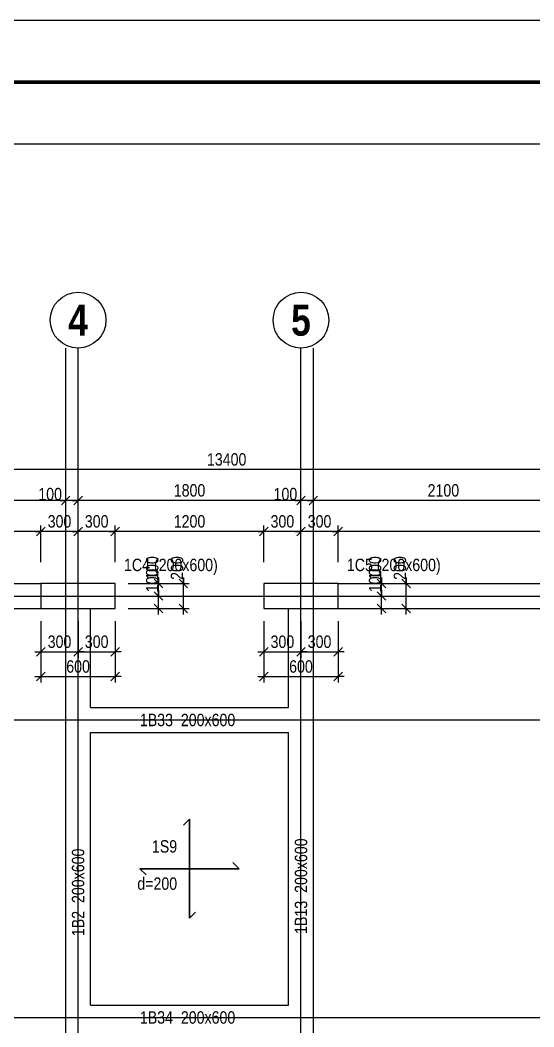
# Model space of a CAD drawing. Extents: x 0 to 206258, y -403073 to 0.
# Drawn here: x 40766 to 44915, y -19768 to -11647 of the extents above; entities that cross this region are included whole.
import ezdxf
from ezdxf.enums import TextEntityAlignment as Align
from ezdxf.lldxf.tags import DXFTag

# ---------------------------------------------------------------- set-up
doc = ezdxf.new("R2010")
doc.units = 0
doc.header["$LTSCALE"] = 1000
for name, color, linetype in [('Axis Circle(Dir 2)', 150, 'Continuous'), ('Axis Label(Dir 2)', 7, 'Continuous'), ('Axis Line(Dir 1)', 8, 'CENTER2'), ('Axis Line(Dir 2)', 150, 'CENTER2'), ('Column Line', 7, 'Continuous'), ('Dimension Line', 5, 'Continuous'), ('SHEETSUMMARY-50', 1, 'Continuous'), ('SheetView', 40, 'Continuous'), ('SheetViewOut', 231, 'Continuous'), ('Slab Edge Line', 5, 'Continuous'), ('Slab Label', 5, 'Continuous')]:
    doc.layers.add(name, color=color, linetype=linetype)
for name, color, linetype, true_color in [('Beam Label', 159, 'Continuous', 0x35424f), ('Beam Line', 159, 'HIDDEN2', 0x35424f), ('Column Label', 159, 'Continuous', 0x35424f), ('Ghost Axis Line', 254, 'Continuous', 0xbebebe)]:
    doc.layers.add(name, color=color, linetype=linetype, true_color=true_color)
doc.styles.add('Axis Label(Dir 2)', font='ARIALNB.TTF', dxfattribs={"height": 250})
doc.styles.add('Beam Label', font='ARIALN.TTF', dxfattribs={"height": 100})
doc.styles.add('Column Label', font='ARIALN.TTF', dxfattribs={"height": 100})
doc.styles.add('Dimension Text', font='ARIALN.TTF', dxfattribs={"height": 100})
doc.styles.add('Slab Label', font='ARIALN.TTF', dxfattribs={"height": 100})
tags = doc.linetypes.add('CENTER2', pattern=[1.125, 0.75, -0.125, 0.125, -0.125]).pattern_tags.tags
tags[10:11] = [DXFTag(74, 4), DXFTag(75, 0), DXFTag(340, '0'), DXFTag(46, 0.0), DXFTag(50, 0.0), DXFTag(44, 0.0), DXFTag(45, 0.0)]
tags[8:9] = [DXFTag(74, 4), DXFTag(75, 0), DXFTag(340, '0'), DXFTag(46, 0.0), DXFTag(50, 0.0), DXFTag(44, 0.0), DXFTag(45, 0.0)]
tags[6:7] = [DXFTag(74, 4), DXFTag(75, 0), DXFTag(340, '0'), DXFTag(46, 0.0), DXFTag(50, 0.0), DXFTag(44, 0.0), DXFTag(45, 0.0)]
tags[4:5] = [DXFTag(74, 4), DXFTag(75, 0), DXFTag(340, '0'), DXFTag(46, 0.0), DXFTag(50, 0.0), DXFTag(44, 0.0), DXFTag(45, 0.0)]
tags = doc.linetypes.add('HIDDEN2', pattern=[0.1875, 0.125, -0.0625]).pattern_tags.tags
tags[6:7] = [DXFTag(74, 4), DXFTag(75, 0), DXFTag(340, '0'), DXFTag(46, 0.0), DXFTag(50, 0.0), DXFTag(44, 0.0), DXFTag(45, 0.0)]
tags[4:5] = [DXFTag(74, 4), DXFTag(75, 0), DXFTag(340, '0'), DXFTag(46, 0.0), DXFTag(50, 0.0), DXFTag(44, 0.0), DXFTag(45, 0.0)]
doc.dimstyles.get("Standard").update_dxf_attribs({"dimtxt": 100, "dimasz": 30, "dimexe": 48.3, "dimexo": 103.5, "dimgap": 30, "dimtad": 1, "dimtoh": 1, "dimdec": 1, "dimdsep": 46, "dimtxsty": 'Dimension Text', "dimblk": 'PCDIM_TICK', "dimcen": 0.09, "dimclrd": 5, "dimclre": 5, "dimclrt": 5, "dimadec": 1, "dimazin": 0, "dimtp": 1, "dimtm": 1, "dimtfac": 1, "dimtdec": 4, "dimtofl": 0, "dimtmove": 0, "dimatfit": 3, "dimfxl": 1, "dimtolj": 1, "dimtzin": 0, "dimarcsym": 0})

# ---------------------------------------------------------------- blocks, each defined once
blk = doc.blocks.new('PCDIM_TICK')
at = {"layer": 'Dimension Line', "color": 0, "transparency": 33554687}
for p, q in [((1.15, 1.15), (-1.15, -1.15)), ((1.61, 0), (0, 0))]:
    blk.add_line(p, q, dxfattribs=at)
blk = doc.blocks.new('*U405')
at = {"layer": 'Dimension Line', "color": 5, "true_color": 0x0000ff, "transparency": 16777216}
for p, q in [((40934.3, -16495.7), (40934.3, -16790.5)), ((41234.3, -16495.7), (41234.3, -16790.5)), ((40934.3, -16742.2), (41234.3, -16742.2))]:
    blk.add_line(p, q, dxfattribs=at)
at = {"layer": 'Dimension Line', "color": 5, "true_color": 0x0000ff, "transparency": 16777216, "xscale": 30, "yscale": 30, "rotation": 180.0000000000004}
blk.add_blockref('PCDIM_TICK', (40934.3, -16742.2), dxfattribs=at)
at = {"layer": 'Dimension Line', "color": 5, "true_color": 0x0000ff, "transparency": 16777216, "xscale": 30, "yscale": 30}
blk.add_blockref('PCDIM_TICK', (41234.3, -16742.2), dxfattribs=at)
at = {"layer": 'Dimension Line', "color": 5, "true_color": 0x0000ff, "transparency": 16777216, "insert": (41084.3, -16712.2), "char_height": 100, "width": 181.501, "attachment_point": 8, "style": 'Dimension Text'}
blk.add_mtext('300', dxfattribs=at)
blk = doc.blocks.new('*U406')
at = {"layer": 'Dimension Line', "color": 5, "true_color": 0x0000ff, "transparency": 16777216}
for p, q in [((41234.3, -16495.7), (41234.3, -16790.5)), ((41534.3, -16495.7), (41534.3, -16790.5)), ((41234.3, -16742.2), (41534.3, -16742.2))]:
    blk.add_line(p, q, dxfattribs=at)
at = {"layer": 'Dimension Line', "color": 5, "true_color": 0x0000ff, "transparency": 16777216, "xscale": 30, "yscale": 30, "rotation": 180.0000000000004}
blk.add_blockref('PCDIM_TICK', (41234.3, -16742.2), dxfattribs=at)
at = {"layer": 'Dimension Line', "color": 5, "true_color": 0x0000ff, "transparency": 16777216, "xscale": 30, "yscale": 30}
blk.add_blockref('PCDIM_TICK', (41534.3, -16742.2), dxfattribs=at)
at = {"layer": 'Dimension Line', "color": 5, "true_color": 0x0000ff, "transparency": 16777216, "insert": (41384.3, -16712.2), "char_height": 100, "width": 181.501, "attachment_point": 8, "style": 'Dimension Text'}
blk.add_mtext('300', dxfattribs=at)
blk = doc.blocks.new('*U407')
at = {"layer": 'Dimension Line', "color": 5, "true_color": 0x0000ff, "transparency": 16777216}
for p, q in [((40934.3, -16495.7), (40934.3, -16990.5)), ((41534.3, -16495.7), (41534.3, -16990.5)), ((40934.3, -16942.2), (41534.3, -16942.2))]:
    blk.add_line(p, q, dxfattribs=at)
at = {"layer": 'Dimension Line', "color": 5, "true_color": 0x0000ff, "transparency": 16777216, "xscale": 30, "yscale": 30, "rotation": 180.0000000000004}
blk.add_blockref('PCDIM_TICK', (40934.3, -16942.2), dxfattribs=at)
at = {"layer": 'Dimension Line', "color": 5, "true_color": 0x0000ff, "transparency": 16777216, "xscale": 30, "yscale": 30}
blk.add_blockref('PCDIM_TICK', (41534.3, -16942.2), dxfattribs=at)
at = {"layer": 'Dimension Line', "color": 5, "true_color": 0x0000ff, "transparency": 16777216, "insert": (41234.3, -16912.2), "char_height": 100, "width": 181.97, "attachment_point": 8, "style": 'Dimension Text'}
blk.add_mtext('600', dxfattribs=at)
blk = doc.blocks.new('*U408')
at = {"layer": 'Dimension Line', "color": 5, "true_color": 0x0000ff, "transparency": 16777216}
for p, q in [((41637.8, -16292.2), (41932.6, -16292.2)), ((41884.3, -16292.2), (41884.3, -16262.2)), ((41884.3, -16392.2), (41884.3, -16292.2)), ((41637.8, -16392.2), (41932.6, -16392.2))]:
    blk.add_line(p, q, dxfattribs=at)
at = {"layer": 'Dimension Line', "color": 5, "true_color": 0x0000ff, "transparency": 16777216, "xscale": 30, "yscale": 30}
for p, rotation in [((41884.3, -16292.2), 89.99999999999447), ((41884.3, -16392.2), 269.9999999999834)]:
    blk.add_blockref('PCDIM_TICK', p, dxfattribs=dict(at, rotation=rotation))
at = {"layer": 'Dimension Line', "color": 5, "true_color": 0x0000ff, "transparency": 16777216, "insert": (41884.3, -16262.2), "char_height": 100, "width": 173.928, "attachment_point": 7, "rotation": 90, "style": 'Dimension Text'}
blk.add_mtext('100', dxfattribs=at)
blk = doc.blocks.new('*U409')
at = {"layer": 'Dimension Line', "color": 5, "true_color": 0x0000ff, "transparency": 16777216}
for p, q in [((41637.8, -16192.2), (41932.6, -16192.2)), ((41884.3, -16192.2), (41884.3, -16162.2)), ((41884.3, -16292.2), (41884.3, -16192.2)), ((41637.8, -16292.2), (41932.6, -16292.2))]:
    blk.add_line(p, q, dxfattribs=at)
at = {"layer": 'Dimension Line', "color": 5, "true_color": 0x0000ff, "transparency": 16777216, "xscale": 30, "yscale": 30}
for p, rotation in [((41884.3, -16192.2), 89.99999999999447), ((41884.3, -16292.2), 269.9999999999834)]:
    blk.add_blockref('PCDIM_TICK', p, dxfattribs=dict(at, rotation=rotation))
at = {"layer": 'Dimension Line', "color": 5, "true_color": 0x0000ff, "transparency": 16777216, "insert": (41884.3, -16162.2), "char_height": 100, "width": 173.928, "attachment_point": 7, "rotation": 90, "style": 'Dimension Text'}
blk.add_mtext('100', dxfattribs=at)
blk = doc.blocks.new('*U410')
at = {"layer": 'Dimension Line', "color": 5, "true_color": 0x0000ff, "transparency": 16777216}
for p, q in [((41637.8, -16192.2), (42132.6, -16192.2)), ((42084.3, -16192.2), (42084.3, -16162.2)), ((42084.3, -16392.2), (42084.3, -16192.2)), ((41637.8, -16392.2), (42132.6, -16392.2))]:
    blk.add_line(p, q, dxfattribs=at)
at = {"layer": 'Dimension Line', "color": 5, "true_color": 0x0000ff, "transparency": 16777216, "xscale": 30, "yscale": 30}
for p, rotation in [((42084.3, -16192.2), 89.99999999999447), ((42084.3, -16392.2), 269.9999999999834)]:
    blk.add_blockref('PCDIM_TICK', p, dxfattribs=dict(at, rotation=rotation))
at = {"layer": 'Dimension Line', "color": 5, "true_color": 0x0000ff, "transparency": 16777216, "insert": (42084.3, -16162.2), "char_height": 100, "width": 182.775, "attachment_point": 7, "rotation": 90, "style": 'Dimension Text'}
blk.add_mtext('200', dxfattribs=at)
blk = doc.blocks.new('*U411')
at = {"layer": 'Dimension Line', "color": 5, "true_color": 0x0000ff, "transparency": 16777216}
for p, q in [((42734.3, -16495.7), (42734.3, -16790.5)), ((43034.3, -16495.7), (43034.3, -16790.5)), ((42734.3, -16742.2), (43034.3, -16742.2))]:
    blk.add_line(p, q, dxfattribs=at)
at = {"layer": 'Dimension Line', "color": 5, "true_color": 0x0000ff, "transparency": 16777216, "xscale": 30, "yscale": 30, "rotation": 180.0000000000004}
blk.add_blockref('PCDIM_TICK', (42734.3, -16742.2), dxfattribs=at)
at = {"layer": 'Dimension Line', "color": 5, "true_color": 0x0000ff, "transparency": 16777216, "xscale": 30, "yscale": 30}
blk.add_blockref('PCDIM_TICK', (43034.3, -16742.2), dxfattribs=at)
at = {"layer": 'Dimension Line', "color": 5, "true_color": 0x0000ff, "transparency": 16777216, "insert": (42884.3, -16712.2), "char_height": 100, "width": 181.501, "attachment_point": 8, "style": 'Dimension Text'}
blk.add_mtext('300', dxfattribs=at)
blk = doc.blocks.new('*U412')
at = {"layer": 'Dimension Line', "color": 5, "true_color": 0x0000ff, "transparency": 16777216}
for p, q in [((43034.3, -16495.7), (43034.3, -16790.5)), ((43334.3, -16495.7), (43334.3, -16790.5)), ((43034.3, -16742.2), (43334.3, -16742.2))]:
    blk.add_line(p, q, dxfattribs=at)
at = {"layer": 'Dimension Line', "color": 5, "true_color": 0x0000ff, "transparency": 16777216, "xscale": 30, "yscale": 30, "rotation": 180.0000000000004}
blk.add_blockref('PCDIM_TICK', (43034.3, -16742.2), dxfattribs=at)
at = {"layer": 'Dimension Line', "color": 5, "true_color": 0x0000ff, "transparency": 16777216, "xscale": 30, "yscale": 30}
blk.add_blockref('PCDIM_TICK', (43334.3, -16742.2), dxfattribs=at)
at = {"layer": 'Dimension Line', "color": 5, "true_color": 0x0000ff, "transparency": 16777216, "insert": (43184.3, -16712.2), "char_height": 100, "width": 181.501, "attachment_point": 8, "style": 'Dimension Text'}
blk.add_mtext('300', dxfattribs=at)
blk = doc.blocks.new('*U413')
at = {"layer": 'Dimension Line', "color": 5, "true_color": 0x0000ff, "transparency": 16777216}
for p, q in [((42734.3, -16495.7), (42734.3, -16990.5)), ((43334.3, -16495.7), (43334.3, -16990.5)), ((42734.3, -16942.2), (43334.3, -16942.2))]:
    blk.add_line(p, q, dxfattribs=at)
at = {"layer": 'Dimension Line', "color": 5, "true_color": 0x0000ff, "transparency": 16777216, "xscale": 30, "yscale": 30, "rotation": 180.0000000000004}
blk.add_blockref('PCDIM_TICK', (42734.3, -16942.2), dxfattribs=at)
at = {"layer": 'Dimension Line', "color": 5, "true_color": 0x0000ff, "transparency": 16777216, "xscale": 30, "yscale": 30}
blk.add_blockref('PCDIM_TICK', (43334.3, -16942.2), dxfattribs=at)
at = {"layer": 'Dimension Line', "color": 5, "true_color": 0x0000ff, "transparency": 16777216, "insert": (43034.3, -16912.2), "char_height": 100, "width": 181.97, "attachment_point": 8, "style": 'Dimension Text'}
blk.add_mtext('600', dxfattribs=at)
blk = doc.blocks.new('*U414')
at = {"layer": 'Dimension Line', "color": 5, "true_color": 0x0000ff, "transparency": 16777216}
for p, q in [((43437.8, -16292.2), (43732.6, -16292.2)), ((43684.3, -16292.2), (43684.3, -16262.2)), ((43684.3, -16392.2), (43684.3, -16292.2)), ((43437.8, -16392.2), (43732.6, -16392.2))]:
    blk.add_line(p, q, dxfattribs=at)
at = {"layer": 'Dimension Line', "color": 5, "true_color": 0x0000ff, "transparency": 16777216, "xscale": 30, "yscale": 30}
for p, rotation in [((43684.3, -16292.2), 89.99999999999447), ((43684.3, -16392.2), 269.9999999999834)]:
    blk.add_blockref('PCDIM_TICK', p, dxfattribs=dict(at, rotation=rotation))
at = {"layer": 'Dimension Line', "color": 5, "true_color": 0x0000ff, "transparency": 16777216, "insert": (43684.3, -16262.2), "char_height": 100, "width": 173.928, "attachment_point": 7, "rotation": 90, "style": 'Dimension Text'}
blk.add_mtext('100', dxfattribs=at)
blk = doc.blocks.new('*U415')
at = {"layer": 'Dimension Line', "color": 5, "true_color": 0x0000ff, "transparency": 16777216}
for p, q in [((43437.8, -16192.2), (43732.6, -16192.2)), ((43684.3, -16192.2), (43684.3, -16162.2)), ((43684.3, -16292.2), (43684.3, -16192.2)), ((43437.8, -16292.2), (43732.6, -16292.2))]:
    blk.add_line(p, q, dxfattribs=at)
at = {"layer": 'Dimension Line', "color": 5, "true_color": 0x0000ff, "transparency": 16777216, "xscale": 30, "yscale": 30}
for p, rotation in [((43684.3, -16192.2), 89.99999999999447), ((43684.3, -16292.2), 269.9999999999834)]:
    blk.add_blockref('PCDIM_TICK', p, dxfattribs=dict(at, rotation=rotation))
at = {"layer": 'Dimension Line', "color": 5, "true_color": 0x0000ff, "transparency": 16777216, "insert": (43684.3, -16162.2), "char_height": 100, "width": 173.928, "attachment_point": 7, "rotation": 90, "style": 'Dimension Text'}
blk.add_mtext('100', dxfattribs=at)
blk = doc.blocks.new('*U416')
at = {"layer": 'Dimension Line', "color": 5, "true_color": 0x0000ff, "transparency": 16777216}
for p, q in [((43437.8, -16192.2), (43932.6, -16192.2)), ((43884.3, -16192.2), (43884.3, -16162.2)), ((43884.3, -16392.2), (43884.3, -16192.2)), ((43437.8, -16392.2), (43932.6, -16392.2))]:
    blk.add_line(p, q, dxfattribs=at)
at = {"layer": 'Dimension Line', "color": 5, "true_color": 0x0000ff, "transparency": 16777216, "xscale": 30, "yscale": 30}
for p, rotation in [((43884.3, -16192.2), 89.99999999999447), ((43884.3, -16392.2), 269.9999999999834)]:
    blk.add_blockref('PCDIM_TICK', p, dxfattribs=dict(at, rotation=rotation))
at = {"layer": 'Dimension Line', "color": 5, "true_color": 0x0000ff, "transparency": 16777216, "insert": (43884.3, -16162.2), "char_height": 100, "width": 182.775, "attachment_point": 7, "rotation": 90, "style": 'Dimension Text'}
blk.add_mtext('200', dxfattribs=at)
blk = doc.blocks.new('*U539')
at = {"layer": 'Dimension Line', "color": 5, "true_color": 0x0000ff, "transparency": 16777216}
for p, q in [((43334.3, -16018), (43334.3, -15723.2)), ((48534.3, -16018), (48534.3, -15723.2)), ((48534.3, -15771.5), (43334.3, -15771.5))]:
    blk.add_line(p, q, dxfattribs=at)
at = {"layer": 'Dimension Line', "color": 5, "true_color": 0x0000ff, "transparency": 16777216, "xscale": 30, "yscale": 30, "rotation": 180.0000000000004}
blk.add_blockref('PCDIM_TICK', (43334.3, -15771.5), dxfattribs=at)
at = {"layer": 'Dimension Line', "color": 5, "true_color": 0x0000ff, "transparency": 16777216, "xscale": 30, "yscale": 30}
blk.add_blockref('PCDIM_TICK', (48534.3, -15771.5), dxfattribs=at)
at = {"layer": 'Dimension Line', "color": 5, "true_color": 0x0000ff, "transparency": 16777216, "insert": (45934.3, -15741.5), "char_height": 100, "width": 245.979, "attachment_point": 8, "style": 'Dimension Text'}
blk.add_mtext('5200', dxfattribs=at)
blk = doc.blocks.new('*U540')
at = {"layer": 'Dimension Line', "color": 5, "true_color": 0x0000ff, "transparency": 16777216}
for p, q in [((43034.3, -16018), (43034.3, -15723.2)), ((43334.3, -16018), (43334.3, -15723.2)), ((43334.3, -15771.5), (43034.3, -15771.5))]:
    blk.add_line(p, q, dxfattribs=at)
at = {"layer": 'Dimension Line', "color": 5, "true_color": 0x0000ff, "transparency": 16777216, "xscale": 30, "yscale": 30, "rotation": 180.0000000000004}
blk.add_blockref('PCDIM_TICK', (43034.3, -15771.5), dxfattribs=at)
at = {"layer": 'Dimension Line', "color": 5, "true_color": 0x0000ff, "transparency": 16777216, "xscale": 30, "yscale": 30}
blk.add_blockref('PCDIM_TICK', (43334.3, -15771.5), dxfattribs=at)
at = {"layer": 'Dimension Line', "color": 5, "true_color": 0x0000ff, "transparency": 16777216, "insert": (43184.3, -15741.5), "char_height": 100, "width": 181.501, "attachment_point": 8, "style": 'Dimension Text'}
blk.add_mtext('300', dxfattribs=at)
blk = doc.blocks.new('*U541')
at = {"layer": 'Dimension Line', "color": 5, "true_color": 0x0000ff, "transparency": 16777216}
for p, q in [((42734.3, -16018), (42734.3, -15723.2)), ((43034.3, -16018), (43034.3, -15723.2)), ((43034.3, -15771.5), (42734.3, -15771.5))]:
    blk.add_line(p, q, dxfattribs=at)
at = {"layer": 'Dimension Line', "color": 5, "true_color": 0x0000ff, "transparency": 16777216, "xscale": 30, "yscale": 30, "rotation": 180.0000000000004}
blk.add_blockref('PCDIM_TICK', (42734.3, -15771.5), dxfattribs=at)
at = {"layer": 'Dimension Line', "color": 5, "true_color": 0x0000ff, "transparency": 16777216, "xscale": 30, "yscale": 30}
blk.add_blockref('PCDIM_TICK', (43034.3, -15771.5), dxfattribs=at)
at = {"layer": 'Dimension Line', "color": 5, "true_color": 0x0000ff, "transparency": 16777216, "insert": (42884.3, -15741.5), "char_height": 100, "width": 181.501, "attachment_point": 8, "style": 'Dimension Text'}
blk.add_mtext('300', dxfattribs=at)
blk = doc.blocks.new('*U542')
at = {"layer": 'Dimension Line', "color": 5, "true_color": 0x0000ff, "transparency": 16777216}
for p, q in [((41534.3, -16018), (41534.3, -15723.2)), ((42734.3, -16018), (42734.3, -15723.2)), ((42734.3, -15771.5), (41534.3, -15771.5))]:
    blk.add_line(p, q, dxfattribs=at)
at = {"layer": 'Dimension Line', "color": 5, "true_color": 0x0000ff, "transparency": 16777216, "xscale": 30, "yscale": 30, "rotation": 180.0000000000004}
blk.add_blockref('PCDIM_TICK', (41534.3, -15771.5), dxfattribs=at)
at = {"layer": 'Dimension Line', "color": 5, "true_color": 0x0000ff, "transparency": 16777216, "xscale": 30, "yscale": 30}
blk.add_blockref('PCDIM_TICK', (42734.3, -15771.5), dxfattribs=at)
at = {"layer": 'Dimension Line', "color": 5, "true_color": 0x0000ff, "transparency": 16777216, "insert": (42134.3, -15741.5), "char_height": 100, "width": 238.405, "attachment_point": 8, "style": 'Dimension Text'}
blk.add_mtext('1200', dxfattribs=at)
blk = doc.blocks.new('*U543')
at = {"layer": 'Dimension Line', "color": 5, "true_color": 0x0000ff, "transparency": 16777216}
for p, q in [((41234.3, -16018), (41234.3, -15723.2)), ((41534.3, -16018), (41534.3, -15723.2)), ((41534.3, -15771.5), (41234.3, -15771.5))]:
    blk.add_line(p, q, dxfattribs=at)
at = {"layer": 'Dimension Line', "color": 5, "true_color": 0x0000ff, "transparency": 16777216, "xscale": 30, "yscale": 30, "rotation": 180.0000000000004}
blk.add_blockref('PCDIM_TICK', (41234.3, -15771.5), dxfattribs=at)
at = {"layer": 'Dimension Line', "color": 5, "true_color": 0x0000ff, "transparency": 16777216, "xscale": 30, "yscale": 30}
blk.add_blockref('PCDIM_TICK', (41534.3, -15771.5), dxfattribs=at)
at = {"layer": 'Dimension Line', "color": 5, "true_color": 0x0000ff, "transparency": 16777216, "insert": (41384.3, -15741.5), "char_height": 100, "width": 181.501, "attachment_point": 8, "style": 'Dimension Text'}
blk.add_mtext('300', dxfattribs=at)
blk = doc.blocks.new('*U544')
at = {"layer": 'Dimension Line', "color": 5, "true_color": 0x0000ff, "transparency": 16777216}
for p, q in [((40934.3, -16018), (40934.3, -15723.2)), ((41234.3, -16018), (41234.3, -15723.2)), ((41234.3, -15771.5), (40934.3, -15771.5))]:
    blk.add_line(p, q, dxfattribs=at)
at = {"layer": 'Dimension Line', "color": 5, "true_color": 0x0000ff, "transparency": 16777216, "xscale": 30, "yscale": 30, "rotation": 180.0000000000004}
blk.add_blockref('PCDIM_TICK', (40934.3, -15771.5), dxfattribs=at)
at = {"layer": 'Dimension Line', "color": 5, "true_color": 0x0000ff, "transparency": 16777216, "xscale": 30, "yscale": 30}
blk.add_blockref('PCDIM_TICK', (41234.3, -15771.5), dxfattribs=at)
at = {"layer": 'Dimension Line', "color": 5, "true_color": 0x0000ff, "transparency": 16777216, "insert": (41084.3, -15741.5), "char_height": 100, "width": 181.501, "attachment_point": 8, "style": 'Dimension Text'}
blk.add_mtext('300', dxfattribs=at)
blk = doc.blocks.new('*U545')
at = {"layer": 'Dimension Line', "color": 5, "true_color": 0x0000ff, "transparency": 16777216}
for p, q in [((36334.3, -16018), (36334.3, -15723.2)), ((40934.3, -16018), (40934.3, -15723.2)), ((40934.3, -15771.5), (36334.3, -15771.5))]:
    blk.add_line(p, q, dxfattribs=at)
at = {"layer": 'Dimension Line', "color": 5, "true_color": 0x0000ff, "transparency": 16777216, "xscale": 30, "yscale": 30, "rotation": 180.0000000000004}
blk.add_blockref('PCDIM_TICK', (36334.3, -15771.5), dxfattribs=at)
at = {"layer": 'Dimension Line', "color": 5, "true_color": 0x0000ff, "transparency": 16777216, "xscale": 30, "yscale": 30}
blk.add_blockref('PCDIM_TICK', (40934.3, -15771.5), dxfattribs=at)
at = {"layer": 'Dimension Line', "color": 5, "true_color": 0x0000ff, "transparency": 16777216, "insert": (38634.3, -15741.5), "char_height": 100, "width": 249.196, "attachment_point": 8, "style": 'Dimension Text'}
blk.add_mtext('4600', dxfattribs=at)
blk = doc.blocks.new('*U553')
at = {"layer": 'Dimension Line', "color": 5, "true_color": 0x0000ff, "transparency": 16777216}
for p, q in [((43134.3, -16018), (43134.3, -15473.2)), ((45234.3, -16018), (45234.3, -15473.2)), ((45234.3, -15521.5), (43134.3, -15521.5))]:
    blk.add_line(p, q, dxfattribs=at)
at = {"layer": 'Dimension Line', "color": 5, "true_color": 0x0000ff, "transparency": 16777216, "xscale": 30, "yscale": 30, "rotation": 180.0000000000004}
blk.add_blockref('PCDIM_TICK', (43134.3, -15521.5), dxfattribs=at)
at = {"layer": 'Dimension Line', "color": 5, "true_color": 0x0000ff, "transparency": 16777216, "xscale": 30, "yscale": 30}
blk.add_blockref('PCDIM_TICK', (45234.3, -15521.5), dxfattribs=at)
at = {"layer": 'Dimension Line', "color": 5, "true_color": 0x0000ff, "transparency": 16777216, "insert": (44184.3, -15491.5), "char_height": 100, "width": 247.252, "attachment_point": 8, "style": 'Dimension Text'}
blk.add_mtext('2100', dxfattribs=at)
blk = doc.blocks.new('*U554')
at = {"layer": 'Dimension Line', "color": 5, "true_color": 0x0000ff, "transparency": 16777216}
for p, q in [((43034.3, -16018), (43034.3, -15473.2)), ((43134.3, -16018), (43134.3, -15473.2)), ((43034.3, -15521.5), (43004.3, -15521.5)), ((43134.3, -15521.5), (43034.3, -15521.5))]:
    blk.add_line(p, q, dxfattribs=at)
at = {"layer": 'Dimension Line', "color": 5, "true_color": 0x0000ff, "transparency": 16777216, "xscale": 30, "yscale": 30, "rotation": 180.0000000000004}
blk.add_blockref('PCDIM_TICK', (43034.3, -15521.5), dxfattribs=at)
at = {"layer": 'Dimension Line', "color": 5, "true_color": 0x0000ff, "transparency": 16777216, "xscale": 30, "yscale": 30}
blk.add_blockref('PCDIM_TICK', (43134.3, -15521.5), dxfattribs=at)
at = {"layer": 'Dimension Line', "color": 5, "true_color": 0x0000ff, "transparency": 16777216, "insert": (43004.3, -15521.5), "char_height": 100, "width": 173.928, "attachment_point": 9, "style": 'Dimension Text'}
blk.add_mtext('100', dxfattribs=at)
blk = doc.blocks.new('*U555')
at = {"layer": 'Dimension Line', "color": 5, "true_color": 0x0000ff, "transparency": 16777216}
for p, q in [((41234.3, -16018), (41234.3, -15473.2)), ((43034.3, -16018), (43034.3, -15473.2)), ((43034.3, -15521.5), (41234.3, -15521.5))]:
    blk.add_line(p, q, dxfattribs=at)
at = {"layer": 'Dimension Line', "color": 5, "true_color": 0x0000ff, "transparency": 16777216, "xscale": 30, "yscale": 30, "rotation": 180.0000000000004}
blk.add_blockref('PCDIM_TICK', (41234.3, -15521.5), dxfattribs=at)
at = {"layer": 'Dimension Line', "color": 5, "true_color": 0x0000ff, "transparency": 16777216, "xscale": 30, "yscale": 30}
blk.add_blockref('PCDIM_TICK', (43034.3, -15521.5), dxfattribs=at)
at = {"layer": 'Dimension Line', "color": 5, "true_color": 0x0000ff, "transparency": 16777216, "insert": (42134.3, -15491.5), "char_height": 100, "width": 238.405, "attachment_point": 8, "style": 'Dimension Text'}
blk.add_mtext('1800', dxfattribs=at)
blk = doc.blocks.new('*U556')
at = {"layer": 'Dimension Line', "color": 5, "true_color": 0x0000ff, "transparency": 16777216}
for p, q in [((41134.3, -16018), (41134.3, -15473.2)), ((41234.3, -16018), (41234.3, -15473.2)), ((41134.3, -15521.5), (41104.3, -15521.5)), ((41234.3, -15521.5), (41134.3, -15521.5))]:
    blk.add_line(p, q, dxfattribs=at)
at = {"layer": 'Dimension Line', "color": 5, "true_color": 0x0000ff, "transparency": 16777216, "xscale": 30, "yscale": 30, "rotation": 180.0000000000004}
blk.add_blockref('PCDIM_TICK', (41134.3, -15521.5), dxfattribs=at)
at = {"layer": 'Dimension Line', "color": 5, "true_color": 0x0000ff, "transparency": 16777216, "xscale": 30, "yscale": 30}
blk.add_blockref('PCDIM_TICK', (41234.3, -15521.5), dxfattribs=at)
at = {"layer": 'Dimension Line', "color": 5, "true_color": 0x0000ff, "transparency": 16777216, "insert": (41104.3, -15521.5), "char_height": 100, "width": 173.928, "attachment_point": 9, "style": 'Dimension Text'}
blk.add_mtext('100', dxfattribs=at)
blk = doc.blocks.new('*U557')
at = {"layer": 'Dimension Line', "color": 5, "true_color": 0x0000ff, "transparency": 16777216}
for p, q in [((39834.3, -16018), (39834.3, -15473.2)), ((41134.3, -16018), (41134.3, -15473.2)), ((41134.3, -15521.5), (39834.3, -15521.5))]:
    blk.add_line(p, q, dxfattribs=at)
at = {"layer": 'Dimension Line', "color": 5, "true_color": 0x0000ff, "transparency": 16777216, "xscale": 30, "yscale": 30, "rotation": 180.0000000000004}
blk.add_blockref('PCDIM_TICK', (39834.3, -15521.5), dxfattribs=at)
at = {"layer": 'Dimension Line', "color": 5, "true_color": 0x0000ff, "transparency": 16777216, "xscale": 30, "yscale": 30}
blk.add_blockref('PCDIM_TICK', (41134.3, -15521.5), dxfattribs=at)
at = {"layer": 'Dimension Line', "color": 5, "true_color": 0x0000ff, "transparency": 16777216, "insert": (40484.3, -15491.5), "char_height": 100, "width": 238.405, "attachment_point": 8, "style": 'Dimension Text'}
blk.add_mtext('1300', dxfattribs=at)
blk = doc.blocks.new('*U561')
at = {"layer": 'Dimension Line', "color": 5, "true_color": 0x0000ff, "transparency": 16777216}
for p, q in [((35734.3, -16018), (35734.3, -15223.2)), ((49134.3, -16018), (49134.3, -15223.2)), ((49134.3, -15271.5), (35734.3, -15271.5))]:
    blk.add_line(p, q, dxfattribs=at)
at = {"layer": 'Dimension Line', "color": 5, "true_color": 0x0000ff, "transparency": 16777216, "xscale": 30, "yscale": 30, "rotation": 180.0000000000004}
blk.add_blockref('PCDIM_TICK', (35734.3, -15271.5), dxfattribs=at)
at = {"layer": 'Dimension Line', "color": 5, "true_color": 0x0000ff, "transparency": 16777216, "xscale": 30, "yscale": 30}
blk.add_blockref('PCDIM_TICK', (49134.3, -15271.5), dxfattribs=at)
at = {"layer": 'Dimension Line', "color": 5, "true_color": 0x0000ff, "transparency": 16777216, "insert": (42434.3, -15241.5), "char_height": 100, "width": 302.882, "attachment_point": 8, "style": 'Dimension Text'}
blk.add_mtext('13400', dxfattribs=at)

msp = doc.modelspace()

# ---------------------------------------------------------------- linework, layer by layer
at = {"layer": 'Axis Circle(Dir 2)', "transparency": 33554687}
for centre in [(41234.29, -14067.207), (43034.29, -14067.207)]:
    msp.add_circle(centre, 225, dxfattribs=at)
at = {"layer": 'Axis Line(Dir 1)', "transparency": 33554687}
for points in [[(34034.29, -16292.207), (51834.29, -16292.207)], [(34034.29, -17292.207), (51834.29, -17292.207)], [(34034.29, -19692.207), (51834.29, -19692.207)]]:
    msp.add_lwpolyline(points, dxfattribs=at)
at = {"layer": 'Axis Line(Dir 2)', "transparency": 33554687}
for points in [[(41234.29, -38092.207), (41234.29, -14292.207)], [(43034.29, -38092.207), (43034.29, -14292.207)]]:
    msp.add_lwpolyline(points, dxfattribs=at)
at = {"layer": 'Beam Line', "linetype": 'Continuous', "transparency": 33554687}
for points in [[(36334.29, -16192.207), (40934.29, -16192.207)], [(43334.29, -16192.207), (48534.29, -16192.207)], [(41334.29, -17192.207), (42934.29, -17192.207)]]:
    msp.add_lwpolyline(points, dxfattribs=at)
at = {"layer": 'Beam Line', "transparency": 33554687}
for points in [[(36334.29, -16392.207), (40934.29, -16392.207)], [(41134.29, -21292.207), (41134.29, -16392.207)], [(41334.29, -17192.207), (41334.29, -16392.207)], [(42934.29, -17192.207), (42934.29, -16392.207)], [(43134.29, -21092.207), (43134.29, -16392.207)], [(43334.29, -16392.207), (48534.29, -16392.207)], [(41334.29, -19592.207), (41334.29, -17392.207)], [(41334.29, -17392.207), (42934.29, -17392.207)], [(42934.29, -19592.207), (42934.29, -17392.207)], [(41334.29, -19592.207), (42934.29, -19592.207)]]:
    msp.add_lwpolyline(points, dxfattribs=at)
at = {"layer": 'Column Line', "transparency": 33554687}
for points in [[(41534.29, -16392.207), (41534.29, -16192.207), (40934.29, -16192.207), (40934.29, -16392.207)], [(43334.29, -16392.207), (43334.29, -16192.207), (42734.29, -16192.207), (42734.29, -16392.207)]]:
    msp.add_lwpolyline(points, close=True, dxfattribs=at)
at = {"layer": 'Ghost Axis Line', "transparency": 33554687}
for points in [[(41134.29, -38092.207), (41134.29, -14292.207)], [(43134.29, -38092.207), (43134.29, -14292.207)]]:
    msp.add_lwpolyline(points, dxfattribs=at)
at = {"layer": 'SHEETSUMMARY-50', "transparency": 33554687, "const_width": 28}
msp.add_lwpolyline([(13854.79, -12146.707), (13854.79, -53196.707), (71554.79, -53196.707), (71554.79, -12146.707), (13854.79, -12146.707), (13854.79, -12146.707)], close=True, dxfattribs=at)
at = {"layer": 'SheetView', "transparency": 33554687}
msp.add_lwpolyline([(14354.79, -12646.707), (14354.79, -52696.707), (63305.305, -52696.707), (63305.305, -12646.707)], close=True, dxfattribs=at)
at = {"layer": 'SheetViewOut', "transparency": 33554687}
msp.add_lwpolyline([(12604.79, -53696.707), (12604.79, -11646.707), (72054.79, -11646.707), (72054.79, -53696.707)], close=True, dxfattribs=at)
at = {"layer": 'Slab Edge Line', "transparency": 33554687}
for points in [[(42084.793, -18141.704), (42134.29, -18092.207)], [(42134.29, -18892.207), (42134.29, -18092.207)], [(41734.29, -18492.207), (42534.29, -18492.207)], [(41783.788, -18541.704), (41734.29, -18492.207)], [(42484.793, -18442.709), (42534.29, -18492.207)], [(42183.788, -18842.709), (42134.29, -18892.207)]]:
    msp.add_lwpolyline(points, close=True, dxfattribs=at)

# ---------------------------------------------------------------- texts
at = {"layer": 'Axis Label(Dir 2)', "transparency": 33554687, "style": 'Axis Label(Dir 2)'}
for s, p in [('4', (41234.29, -14067.207)), ('5', (43034.29, -14067.207))]:
    msp.add_text(s, height=250, dxfattribs=at).set_placement(p, align=Align.MIDDLE_CENTER)
at = {"layer": 'Beam Label', "transparency": 33554687, "style": 'Beam Label'}
for s, p in [('1B33  200x600 ', (42134.29, -17292.207)), ('1B34  200x600 ', (42134.29, -19692.207))]:
    msp.add_text(s, height=100, dxfattribs=at).set_placement(p, align=Align.MIDDLE_CENTER)
for s, p in [('1B13  200x600 ', (43034.29, -18617.207)), ('1B2  200x600 ', (41234.29, -18667.207))]:
    msp.add_text(s, height=100, rotation=90, dxfattribs=at).set_placement(p, align=Align.MIDDLE_CENTER)
at = {"layer": 'Column Label', "transparency": 33554687, "style": 'Column Label'}
for s, p in [('1C4 (200x600)', (41605.001, -16121.496)), ('1C5 (200x600)', (43405.001, -16121.496))]:
    msp.add_text(s, height=100, dxfattribs=at).set_placement(p, align=Align.BOTTOM_LEFT)
at = {"layer": 'Slab Label', "transparency": 33554687, "style": 'Slab Label'}
for s, p in [('1S9', (42034.29, -18392.207)), ('d=200', (42034.29, -18692.207))]:
    msp.add_text(s, height=100, dxfattribs=at).set_placement(p, align=Align.BOTTOM_RIGHT)

# ---------------------------------------------------------------- dimensions: what is measured, and where the dimension line sits
at = {"layer": 'Dimension Line', "transparency": 33554687}
for base, p1, p2, picture, middle in [((42434.29, -15271.496), (49134.29, -16121.496), (35734.29, -16121.496), '*U561', (42434.29, -15271.496)), ((40484.29, -15521.496), (41134.29, -16121.496), (39834.29, -16121.496), '*U557', (40484.29, -15521.496)), ((41184.29, -15521.496), (41234.29, -16121.496), (41134.29, -16121.496), '*U556', (41184.29, -15521.496)), ((42134.29, -15521.496), (43034.29, -16121.496), (41234.29, -16121.496), '*U555', (42134.29, -15521.496)), ((43084.29, -15521.496), (43134.29, -16121.496), (43034.29, -16121.496), '*U554', (43084.29, -15521.496)), ((44184.29, -15521.496), (45234.29, -16121.496), (43134.29, -16121.496), '*U553', (44184.29, -15521.496)), ((38634.29, -15771.496), (40934.29, -16121.496), (36334.29, -16121.496), '*U545', (38634.29, -15771.496)), ((41084.29, -15771.496), (41234.29, -16121.496), (40934.29, -16121.496), '*U544', (41084.29, -15771.496)), ((41384.29, -15771.496), (41534.29, -16121.496), (41234.29, -16121.496), '*U543', (41384.29, -15771.496)), ((42134.29, -15771.496), (42734.29, -16121.496), (41534.29, -16121.496), '*U542', (42134.29, -15771.496)), ((42884.29, -15771.496), (43034.29, -16121.496), (42734.29, -16121.496), '*U541', (42884.29, -15771.496)), ((43184.29, -15771.496), (43334.29, -16121.496), (43034.29, -16121.496), '*U540', (43184.29, -15771.496)), ((45934.29, -15771.496), (48534.29, -16121.496), (43334.29, -16121.496), '*U539', (45934.29, -15771.496))]:
    dim = msp.add_linear_dim(base=base, p1=p1, p2=p2, angle=180, dimstyle='Standard', override={"dimscale": 1, "dimtxt": 100, "dimasz": 30, "dimexe": 48.3, "dimexo": 103.5, "dimgap": 30, "dimtad": 1, "dimtih": 0, "dimdec": 1, "dimlfac": 1, "dimzin": 8, "dimlunit": 2, "dimpost": '', "dimtxsty": 'Dimension Text', "dimblk": 'PCDIM_TICK', "dimse1": 0, "dimse2": 0, "dimsd2": 0, "dimclrd": 5, "dimclre": 5, "dimclrt": 5, "dimaunit": 0, "dimadec": 1, "dimazin": 0, "dimtol": 0, "dimtp": 1, "dimtm": 1, "dimtmove": 0}, dxfattribs=at)
    dim.commit()
    dim.dimension.update_dxf_attribs({"geometry": picture, "text_midpoint": middle})
for p1, p2, distance, picture, middle in [((41534.29, -16292.207), (41534.29, -16192.207), -350, '*U409', (41884.29, -16242.207)), ((41534.29, -16392.207), (41534.29, -16192.207), -550, '*U410', (42084.29, -16292.207)), ((43334.29, -16292.207), (43334.29, -16192.207), -350, '*U415', (43684.29, -16242.207)), ((43334.29, -16392.207), (43334.29, -16192.207), -550, '*U416', (43884.29, -16292.207)), ((41534.29, -16392.207), (41534.29, -16292.207), -350, '*U408', (41884.29, -16342.207)), ((43334.29, -16392.207), (43334.29, -16292.207), -350, '*U414', (43684.29, -16342.207)), ((40934.29, -16392.207), (41234.29, -16392.207), -350, '*U405', (41084.29, -16742.207)), ((40934.29, -16392.207), (41534.29, -16392.207), -550, '*U407', (41234.29, -16942.207)), ((41234.29, -16392.207), (41534.29, -16392.207), -350, '*U406', (41384.29, -16742.207)), ((42734.29, -16392.207), (43034.29, -16392.207), -350, '*U411', (42884.29, -16742.207)), ((42734.29, -16392.207), (43334.29, -16392.207), -550, '*U413', (43034.29, -16942.207)), ((43034.29, -16392.207), (43334.29, -16392.207), -350, '*U412', (43184.29, -16742.207))]:
    dim = msp.add_aligned_dim(p1=p1, p2=p2, distance=distance, dimstyle='Standard', override={"dimscale": 1, "dimtxt": 100, "dimasz": 30, "dimexe": 48.3, "dimexo": 103.5, "dimgap": 30, "dimtad": 1, "dimtih": 0, "dimdec": 1, "dimlfac": 1, "dimzin": 8, "dimlunit": 2, "dimpost": '', "dimtxsty": 'Dimension Text', "dimblk": 'PCDIM_TICK', "dimse1": 0, "dimse2": 0, "dimsd2": 0, "dimclrd": 5, "dimclre": 5, "dimclrt": 5, "dimaunit": 0, "dimadec": 1, "dimazin": 0, "dimtol": 0, "dimtp": 1, "dimtm": 1, "dimtmove": 0}, dxfattribs=at)
    dim.commit()
    dim.dimension.update_dxf_attribs({"geometry": picture, "text_midpoint": middle})

doc.saveas('drawing.dxf')
